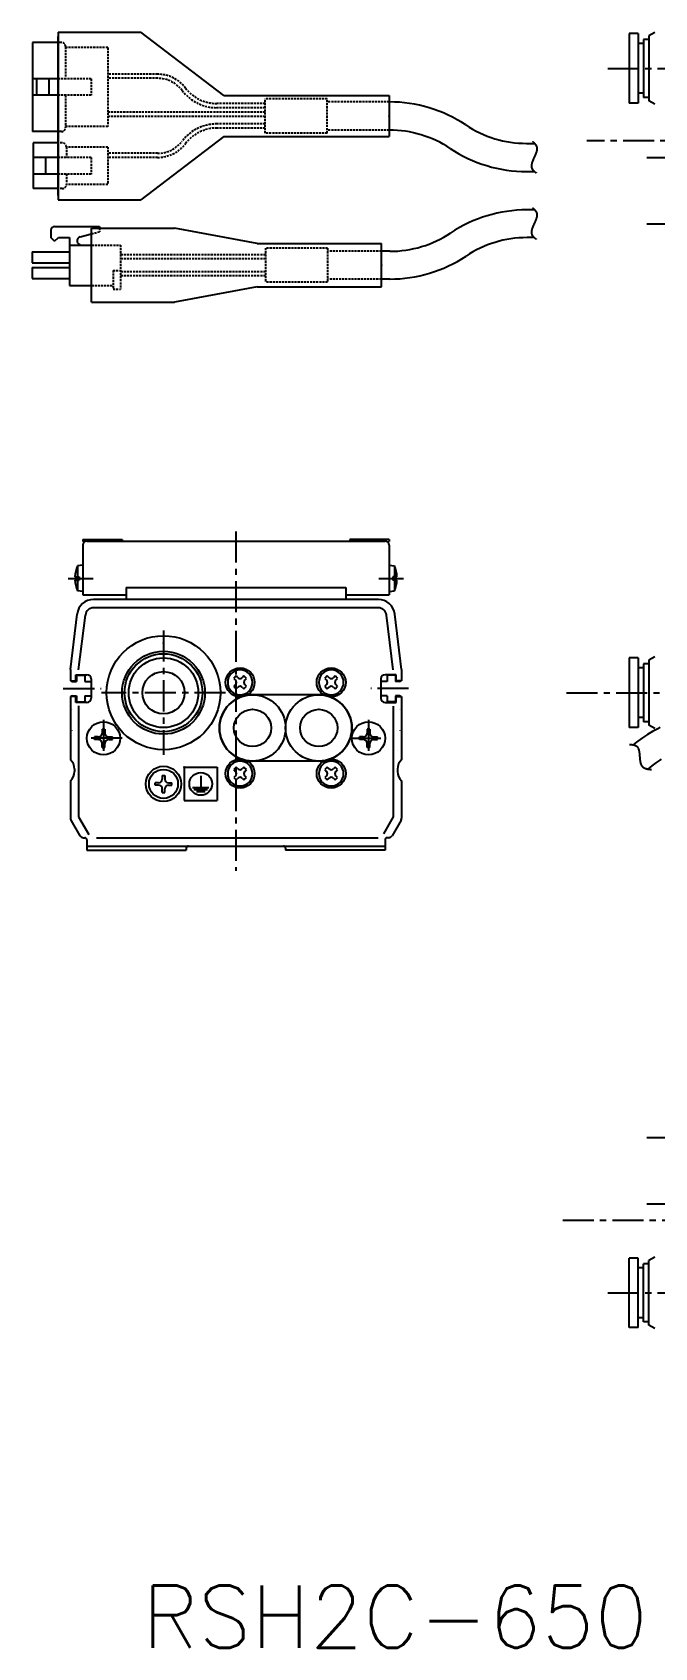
# Model space of a CAD drawing. Extents: x -609 to 549, y 145 to 558.
# Drawn here: x -608.9 to -458.6, y 145.1 to 534.9 of the extents above; entities that cross this region are included whole.
import ezdxf

# ---------------------------------------------------------------- set-up
doc = ezdxf.new("R2010")
doc.units = 0
for name, pattern in [('CENTER', [12, 7.5, -1.5, 1.5, -1.5]), ('CONTINOUS', [0]), ('DASHED', [0.75, 0.5, -0.25]), ('PHANTOM', [15, 7.5, -1.5, 1.5, -1.5, 1.5, -1.5])]:
    doc.linetypes.add(name, pattern=pattern)
doc.layers.get('0').update_dxf_attribs({"linetype": 'CONTINUOUS'})
doc.layers.add('CENTER', color=1, linetype='CENTER')
doc.styles.get("Standard").update_dxf_attribs({"font": 'txt.shx', "height": 10})

# ---------------------------------------------------------------- blocks, each defined once
blk = doc.blocks.new('DTL0003')
at = {"color": 0, "linetype": 'CONTINUOUS'}
for p, q in [((0, 0), (0, -8)), ((0, 0), (8, 0)), ((8, 0), (8, -8)), ((4, -2.07), (4, -4.87)), ((2.03, -4.87), (5.97, -4.87)), ((2.34, -5.37), (5.66, -5.37)), ((2.94, -5.87), (5.06, -5.87)), ((0, -8), (8, -8))]:
    blk.add_line(p, q, dxfattribs=at)
blk.add_circle((4, -4), 2.75, dxfattribs=at)
at = {"color": 0}
blk.add_point((0, 0), dxfattribs=at)
blk = doc.blocks.new('DTL0004')
at = {"color": 0, "linetype": 'CONTINUOUS'}
for radius in [13.75, 10, 9.4, 8.4, 5.1]:
    blk.add_circle((0, 0), radius, dxfattribs=at)
at = {"color": 0}
for p in [(0, 12), (0, 0)]:
    blk.add_point(p, dxfattribs=at)

msp = doc.modelspace()

# ---------------------------------------------------------------- linework, layer by layer
at = {"color": 0, "linetype": 'CONTINUOUS'}
for p, q in [((-602.67, 534.93), (-582.67, 534.93)), ((-602.67, 534.93), (-602.67, 494.53)), ((-562.67, 519.68), (-582.67, 534.93)), ((-602.67, 495.53), (-602.67, 533.93)), ((-562.67, 519.68), (-522.67, 519.68)), ((-522.67, 519.68), (-522.67, 509.78)), ((-562.67, 509.78), (-582.67, 494.53)), ((-562.67, 509.78), (-522.67, 509.78)), ((-602.67, 494.53), (-582.67, 494.53)), ((-594.57, 487.68), (-574.57, 487.68)), ((-594.57, 469.78), (-594.57, 487.68)), ((-554.57, 483.93), (-574.57, 487.68)), ((-554.57, 483.93), (-524.57, 483.93)), ((-524.57, 473.53), (-524.57, 483.93)), ((-554.57, 473.53), (-574.57, 469.78)), ((-554.57, 473.53), (-524.57, 473.53)), ((-594.57, 469.78), (-574.57, 469.78))]:
    msp.add_line(p, q, dxfattribs=at)
at = {"color": 7, "linetype": 'CONTINOUS'}
for p, q in [((-462.57, 534.63), (-464.77, 534.63)), ((-464.77, 534.63), (-464.77, 517.83)), ((-462.57, 534.63), (-462.57, 517.83)), ((-458.57, 534.87), (-459.97, 534.07)), ((-459.97, 534.06), (-459.97, 518.4)), ((-602.67, 532.48), (-608.87, 532.48)), ((-608.87, 532.48), (-608.87, 510.98)), ((-461.34, 532.23), (-462.57, 532.23)), ((-459.97, 533.23), (-461.28, 533.23)), ((-461.27, 533.23), (-461.27, 519.23)), ((-602.67, 523.73), (-608.87, 523.73)), ((-607.87, 523.73), (-607.87, 519.73)), ((-604.87, 523.73), (-604.87, 519.73)), ((-602.67, 519.73), (-608.87, 519.73)), ((-461.34, 520.23), (-462.57, 520.23)), ((-459.97, 519.23), (-461.28, 519.23)), ((-462.57, 517.83), (-464.77, 517.83)), ((-458.57, 517.59), (-459.97, 518.4)), ((-602.67, 510.98), (-608.87, 510.98)), ((-608.67, 508.23), (-608.67, 497.23)), ((-602.67, 508.23), (-608.67, 508.23)), ((-489.51, 508.13), (-487.6, 508.13)), ((-602.67, 504.73), (-608.67, 504.73)), ((-605.67, 504.73), (-605.67, 500.73)), ((-602.67, 500.73), (-608.67, 500.73)), ((-489.63, 501.33), (-487.58, 501.33)), ((-602.67, 497.23), (-608.67, 497.23)), ((-487.56, 492.08), (-489.41, 492.08)), ((-603.5, 488.09), (-592.7, 488.09)), ((-592.7, 488.09), (-592.7, 487.68)), ((-604.4, 487.19), (-604.4, 485.39)), ((-603.5, 484.49), (-604.4, 485.39)), ((-603.5, 484.49), (-602.6, 485.39)), ((-602.6, 485.39), (-599.9, 485.39)), ((-599.9, 485.39), (-599.9, 473.87)), ((-599.9, 483.59), (-594.57, 483.59)), ((-597.34, 485.59), (-594.57, 486.3)), ((-487.64, 485.38), (-489.41, 485.38)), ((-608.9, 481.97), (-608.9, 479.27)), ((-608.9, 481.97), (-599.9, 481.97)), ((-522.57, 482.08), (-524.57, 482.08)), ((-608.9, 479.27), (-599.9, 479.27)), ((-608.9, 478.19), (-599.9, 478.19)), ((-608.9, 478.19), (-608.9, 475.49)), ((-608.9, 475.49), (-599.9, 475.49)), ((-599.9, 473.87), (-594.57, 473.87)), ((-522.57, 475.38), (-524.57, 475.38)), ((-596.71, 412.56), (-587.21, 412.56)), ((-596.71, 412.56), (-596.71, 412.06)), ((-596.71, 411.16), (-596.71, 399.16)), ((-595.71, 412.16), (-523.71, 412.16)), ((-587.21, 412.56), (-587.21, 412.16)), ((-532.21, 412.56), (-532.21, 412.16)), ((-522.71, 412.56), (-532.21, 412.56)), ((-522.71, 412.56), (-522.71, 412.06)), ((-522.71, 411.16), (-522.71, 399.16)), ((-596.71, 406.31), (-598.01, 406.2)), ((-598.01, 406.2), (-598.01, 403.56)), ((-596.71, 406.31), (-596.71, 400.01)), ((-522.71, 406.31), (-522.71, 400.01)), ((-522.71, 406.31), (-521.41, 406.2)), ((-521.41, 406.2), (-521.41, 403.56)), ((-598.6, 403.56), (-597.61, 403.56)), ((-598.6, 402.76), (-597.61, 402.76)), ((-598.01, 402.76), (-598.01, 400.12)), ((-597.61, 403.56), (-597.61, 402.76)), ((-520.82, 403.56), (-521.81, 403.56)), ((-521.81, 403.56), (-521.81, 402.76)), ((-520.82, 402.76), (-521.81, 402.76)), ((-521.41, 402.76), (-521.41, 400.12)), ((-596.71, 400.01), (-598.01, 400.12)), ((-596.71, 399.16), (-586.21, 399.16)), ((-525.32, 398.06), (-594.1, 398.06)), ((-586.21, 400.96), (-586.21, 398.06)), ((-586.21, 400.96), (-533.21, 400.96)), ((-533.21, 400.96), (-533.21, 398.06)), ((-533.21, 399.16), (-522.71, 399.16)), ((-522.71, 400.01), (-521.41, 400.12)), ((-599.71, 381.18), (-598.07, 394.55)), ((-597.71, 381.05), (-596.08, 394.3)), ((-525.32, 396.06), (-594.1, 396.06)), ((-521.71, 381.05), (-523.34, 394.3)), ((-519.71, 381.18), (-521.35, 394.55)), ((-462.57, 383.96), (-464.77, 383.96)), ((-464.77, 383.96), (-464.77, 367.16)), ((-462.57, 383.96), (-462.57, 367.16)), ((-459.97, 382.56), (-461.28, 382.56)), ((-461.27, 382.56), (-461.27, 368.56)), ((-458.57, 384.2), (-459.97, 383.4)), ((-459.97, 383.39), (-459.97, 367.73)), ((-599.71, 381.18), (-599.71, 378.46)), ((-599.71, 378.46), (-598.41, 378.46)), ((-599.21, 378.31), (-598.21, 378.31)), ((-598.41, 378.46), (-598.41, 379.91)), ((-598.41, 379.91), (-595.71, 379.91)), ((-598.21, 379.76), (-596.21, 379.76)), ((-598.21, 379.76), (-598.21, 378.31)), ((-596.21, 379.76), (-596.21, 378.31)), ((-596.21, 378.31), (-594.71, 378.31)), ((-594.71, 378.91), (-594.71, 374.21)), ((-594.71, 378.31), (-594.71, 374.81)), ((-559.65, 379.6), (-560.25, 379)), ((-560.25, 379), (-559.83, 378.59)), ((-559.23, 379.19), (-559.65, 379.6)), ((-557.77, 379.6), (-558.18, 379.19)), ((-557.17, 379), (-557.77, 379.6)), ((-557.58, 378.59), (-557.17, 379)), ((-537.65, 379.6), (-538.25, 379)), ((-538.25, 379), (-537.83, 378.59)), ((-537.23, 379.19), (-537.65, 379.6)), ((-535.77, 379.6), (-536.18, 379.19)), ((-535.17, 379), (-535.77, 379.6)), ((-535.58, 378.59), (-535.17, 379)), ((-524.71, 378.91), (-524.71, 374.21)), ((-523.21, 378.31), (-524.71, 378.31)), ((-524.71, 378.31), (-524.71, 374.81)), ((-521.01, 379.91), (-523.71, 379.91)), ((-521.21, 379.76), (-523.21, 379.76)), ((-523.21, 379.76), (-523.21, 378.31)), ((-521.21, 379.76), (-521.21, 378.31)), ((-520.21, 378.31), (-521.21, 378.31)), ((-521.01, 378.46), (-521.01, 379.91)), ((-519.71, 378.46), (-521.01, 378.46)), ((-519.71, 381.18), (-519.71, 378.46)), ((-461.34, 381.56), (-462.57, 381.56)), ((-599.71, 374.66), (-599.71, 359.4)), ((-598.41, 374.66), (-599.71, 374.66)), ((-599.21, 374.81), (-598.21, 374.81)), ((-598.41, 373.21), (-598.41, 374.66)), ((-598.21, 374.81), (-598.21, 373.36)), ((-596.21, 374.81), (-594.71, 374.81)), ((-596.21, 374.81), (-596.21, 373.36)), ((-559.83, 377.54), (-560.25, 377.12)), ((-560.25, 377.12), (-559.65, 376.52)), ((-559.65, 376.52), (-559.23, 376.94)), ((-558.18, 376.94), (-557.77, 376.52)), ((-557.77, 376.52), (-557.17, 377.12)), ((-557.17, 377.12), (-557.58, 377.54)), ((-539.71, 375.06), (-555.71, 375.06)), ((-537.83, 377.54), (-538.25, 377.12)), ((-538.25, 377.12), (-537.65, 376.52)), ((-537.65, 376.52), (-537.23, 376.94)), ((-536.18, 376.94), (-535.77, 376.52)), ((-535.77, 376.52), (-535.17, 377.12)), ((-535.17, 377.12), (-535.58, 377.54)), ((-523.21, 374.81), (-524.71, 374.81)), ((-523.21, 374.81), (-523.21, 373.36)), ((-520.21, 374.81), (-521.21, 374.81)), ((-521.21, 374.81), (-521.21, 373.36)), ((-521.01, 373.21), (-521.01, 374.66)), ((-521.01, 374.66), (-519.71, 374.66)), ((-519.71, 374.66), (-519.71, 359.4)), ((-595.71, 373.21), (-598.41, 373.21)), ((-598.21, 373.36), (-596.21, 373.36)), ((-597.71, 372.43), (-597.71, 345.6)), ((-523.71, 373.21), (-521.01, 373.21)), ((-521.21, 373.36), (-523.21, 373.36)), ((-521.71, 372.28), (-521.71, 345.6)), ((-592.02, 366.76), (-592.02, 365.82)), ((-592.02, 366.76), (-591.39, 366.76)), ((-591.39, 366.76), (-591.39, 365.82)), ((-527.39, 366.76), (-528.02, 366.76)), ((-528.02, 366.76), (-528.02, 365.82)), ((-527.39, 366.76), (-527.39, 365.82)), ((-462.57, 367.16), (-464.77, 367.16)), ((-461.34, 369.56), (-462.57, 369.56)), ((-459.97, 368.56), (-461.28, 368.56)), ((-458.57, 366.92), (-459.97, 367.73)), ((-593.91, 364.25), (-593.91, 364.88)), ((-592.96, 364.88), (-593.91, 364.88)), ((-592.96, 364.25), (-593.91, 364.25)), ((-592.02, 362.36), (-592.02, 363.31)), ((-591.39, 362.36), (-591.39, 363.31)), ((-590.45, 364.88), (-589.51, 364.88)), ((-590.45, 364.25), (-589.51, 364.25)), ((-589.51, 364.25), (-589.51, 364.88)), ((-529.91, 364.25), (-529.91, 364.88)), ((-528.96, 364.88), (-529.91, 364.88)), ((-528.96, 364.25), (-529.91, 364.25)), ((-528.02, 362.36), (-528.02, 363.31)), ((-527.39, 362.36), (-527.39, 363.31)), ((-526.45, 364.88), (-525.51, 364.88)), ((-526.45, 364.25), (-525.51, 364.25)), ((-525.51, 364.25), (-525.51, 364.88)), ((-592.02, 362.36), (-591.39, 362.36)), ((-539.71, 359.06), (-555.71, 359.06)), ((-527.39, 362.36), (-528.02, 362.36)), ((-520.71, 361.56), (-520.71, 361.56)), ((-598.71, 357.16), (-598.71, 356.56)), ((-577.5, 355.61), (-577.5, 354.73)), ((-577.5, 355.61), (-576.92, 355.61)), ((-576.92, 355.61), (-576.92, 354.73)), ((-559.65, 357.6), (-560.25, 357)), ((-560.25, 357), (-559.83, 356.59)), ((-559.83, 355.54), (-560.25, 355.12)), ((-560.25, 355.12), (-559.65, 354.52)), ((-559.23, 357.19), (-559.65, 357.6)), ((-559.65, 354.52), (-559.23, 354.94)), ((-557.77, 357.6), (-558.18, 357.19)), ((-558.18, 354.94), (-557.77, 354.52)), ((-557.17, 357), (-557.77, 357.6)), ((-557.77, 354.52), (-557.17, 355.12)), ((-557.58, 356.59), (-557.17, 357)), ((-557.17, 355.12), (-557.58, 355.54)), ((-537.65, 357.6), (-538.25, 357)), ((-538.25, 357), (-537.83, 356.59)), ((-537.83, 355.54), (-538.25, 355.12)), ((-538.25, 355.12), (-537.65, 354.52)), ((-537.23, 357.19), (-537.65, 357.6)), ((-537.65, 354.52), (-537.23, 354.94)), ((-535.77, 357.6), (-536.18, 357.19)), ((-536.18, 354.94), (-535.77, 354.52)), ((-535.17, 357), (-535.77, 357.6)), ((-535.77, 354.52), (-535.17, 355.12)), ((-535.58, 356.59), (-535.17, 357)), ((-535.17, 355.12), (-535.58, 355.54)), ((-520.71, 357.16), (-520.71, 356.56)), ((-599.71, 354.33), (-599.71, 345.33)), ((-579.26, 353.27), (-579.26, 353.85)), ((-578.38, 353.85), (-579.26, 353.85)), ((-578.38, 353.27), (-579.26, 353.27)), ((-577.5, 351.51), (-577.5, 352.39)), ((-577.5, 351.51), (-576.92, 351.51)), ((-576.92, 351.51), (-576.92, 352.39)), ((-576.04, 353.85), (-575.16, 353.85)), ((-576.04, 353.27), (-575.16, 353.27)), ((-575.16, 353.27), (-575.16, 353.85)), ((-519.71, 354.33), (-519.71, 345.33)), ((-599.58, 344.83), (-597.4, 341.06)), ((-597.71, 345.6), (-595.26, 341.35)), ((-521.71, 345.6), (-524.09, 341.48)), ((-519.84, 344.83), (-522.02, 341.06)), ((-596.53, 340.56), (-596.21, 340.56)), ((-596.29, 340.56), (-596.21, 340.56)), ((-595.71, 340.06), (-595.71, 337.56)), ((-593.39, 340.56), (-525.39, 340.56)), ((-523.71, 340.06), (-523.71, 337.56)), ((-523.13, 340.56), (-523.21, 340.56)), ((-522.88, 340.56), (-523.21, 340.56)), ((-595.71, 338.56), (-523.71, 338.56)), ((-595.71, 337.56), (-571.71, 337.56)), ((-571.71, 338.06), (-571.71, 337.56)), ((-547.71, 338.06), (-547.71, 337.56)), ((-523.71, 337.56), (-547.71, 337.56)), ((-464.77, 222.35), (-464.77, 239.15)), ((-462.57, 239.15), (-464.77, 239.15)), ((-462.57, 222.35), (-462.57, 239.15)), ((-458.57, 239.39), (-459.97, 238.59)), ((-459.97, 222.92), (-459.97, 238.59)), ((-461.34, 236.75), (-462.57, 236.75)), ((-459.97, 237.75), (-461.28, 237.75)), ((-461.27, 223.75), (-461.27, 237.75)), ((-462.57, 222.35), (-464.77, 222.35)), ((-461.34, 224.75), (-462.57, 224.75)), ((-459.97, 223.75), (-461.28, 223.75)), ((-458.57, 222.11), (-459.97, 222.92))]:
    msp.add_line(p, q, dxfattribs=at)
at = {"color": 3, "linetype": 'DASHED'}
for p, q in [((-601.87, 532.48), (-602.67, 532.48)), ((-600.87, 531.48), (-600.87, 523.73)), ((-590.67, 531.23), (-600.87, 531.23)), ((-590.67, 531.23), (-590.67, 512.23)), ((-594.67, 523.73), (-602.67, 523.73)), ((-594.67, 523.73), (-594.67, 519.73)), ((-578.64, 524.83), (-590.67, 524.83)), ((-578.64, 523.83), (-590.67, 523.83)), ((-594.67, 519.73), (-602.67, 519.73)), ((-600.87, 519.73), (-600.87, 511.98)), ((-537.67, 518.88), (-552.67, 518.88)), ((-552.67, 510.58), (-552.67, 518.88)), ((-537.67, 510.58), (-537.67, 518.88)), ((-590.67, 515.73), (-552.67, 515.73)), ((-590.67, 514.73), (-552.67, 514.73)), ((-552.67, 517.73), (-564.32, 517.73)), ((-552.67, 516.73), (-564.32, 516.73)), ((-522.67, 518.13), (-537.67, 518.13)), ((-601.87, 510.98), (-602.67, 510.98)), ((-590.67, 512.23), (-600.87, 512.23)), ((-552.67, 512.83), (-564.32, 512.83)), ((-552.67, 511.83), (-564.32, 511.83)), ((-522.67, 511.33), (-537.67, 511.33)), ((-601.67, 508.23), (-602.67, 508.23)), ((-600.67, 507.23), (-600.67, 504.73)), ((-590.67, 507.23), (-600.67, 507.23)), ((-590.67, 507.23), (-590.67, 498.23)), ((-537.67, 510.58), (-552.67, 510.58)), ((-594.67, 504.73), (-602.67, 504.73)), ((-594.67, 504.73), (-594.67, 500.73)), ((-578.64, 505.73), (-590.67, 505.73)), ((-578.64, 504.73), (-590.67, 504.73)), ((-594.67, 500.73), (-602.67, 500.73)), ((-600.67, 500.73), (-600.67, 498.23)), ((-601.67, 497.23), (-602.67, 497.23)), ((-590.67, 498.23), (-600.67, 498.23)), ((-592.7, 487.68), (-592.7, 486.78)), ((-594.57, 486.3), (-592.7, 486.78)), ((-594.57, 483.59), (-587.57, 483.59)), ((-587.57, 483.59), (-587.57, 472.97)), ((-552.57, 481.23), (-587.57, 481.23)), ((-552.57, 480.23), (-587.57, 480.23)), ((-552.57, 482.83), (-552.57, 474.63)), ((-537.57, 482.83), (-552.57, 482.83)), ((-537.57, 482.83), (-537.57, 474.63)), ((-524.57, 482.08), (-537.57, 482.08)), ((-589.37, 477.47), (-587.57, 477.47)), ((-589.37, 477.47), (-589.37, 472.97)), ((-587.57, 477.23), (-552.57, 477.23)), ((-587.57, 476.23), (-552.57, 476.23)), ((-594.57, 473.87), (-589.37, 473.87)), ((-589.37, 472.97), (-587.57, 472.97)), ((-537.57, 474.63), (-552.57, 474.63)), ((-524.57, 475.38), (-537.57, 475.38))]:
    msp.add_line(p, q, dxfattribs=at)
at = {"color": 7}
for points in [[(-488.02, 508.55, 0), (-487.99, 508.52, 0), (-487.96, 508.49, 0), (-487.93, 508.46, 0), (-487.9, 508.43, 0), (-487.86, 508.39, 0), (-487.83, 508.36, 0), (-487.8, 508.33, 0), (-487.77, 508.3, 0), (-487.73, 508.27, 0), (-487.7, 508.24, 0), (-487.67, 508.2, 0), (-487.64, 508.17, 0), (-487.61, 508.14, 0), (-487.58, 508.11, 0), (-487.55, 508.07, 0), (-487.52, 508.04, 0), (-487.49, 508, 0), (-487.46, 507.97, 0), (-487.43, 507.93, 0), (-487.4, 507.9, 0), (-487.38, 507.87, 0), (-487.35, 507.83, 0), (-487.33, 507.79, 0), (-487.3, 507.76, 0), (-487.28, 507.72, 0), (-487.25, 507.69, 0), (-487.23, 507.65, 0), (-487.21, 507.61, 0), (-487.19, 507.57, 0), (-487.17, 507.54, 0), (-487.16, 507.5, 0), (-487.14, 507.46, 0), (-487.12, 507.42, 0), (-487.11, 507.38, 0), (-487.1, 507.35, 0), (-487.08, 507.31, 0), (-487.07, 507.27, 0), (-487.06, 507.23, 0), (-487.06, 507.19, 0), (-487.05, 507.15, 0), (-487.04, 507.11, 0), (-487.04, 507.07, 0), (-487.03, 507.02, 0), (-487.03, 506.98, 0), (-487.02, 506.94, 0), (-487.02, 506.9, 0), (-487.02, 506.86, 0), (-487.02, 506.82, 0), (-487.02, 506.78, 0), (-487.02, 506.73, 0), (-487.03, 506.69, 0), (-487.03, 506.65, 0), (-487.04, 506.61, 0), (-487.04, 506.56, 0), (-487.05, 506.52, 0), (-487.05, 506.48, 0), (-487.06, 506.43, 0), (-487.07, 506.39, 0), (-487.08, 506.35, 0), (-487.09, 506.3, 0), (-487.1, 506.26, 0), (-487.11, 506.21, 0), (-487.12, 506.17, 0), (-487.13, 506.12, 0), (-487.15, 506.08, 0), (-487.16, 506.04, 0), (-487.17, 505.99, 0), (-487.19, 505.95, 0), (-487.2, 505.9, 0), (-487.22, 505.86, 0), (-487.23, 505.81, 0), (-487.25, 505.77, 0), (-487.27, 505.72, 0), (-487.28, 505.68, 0), (-487.3, 505.63, 0), (-487.32, 505.58, 0), (-487.34, 505.54, 0), (-487.36, 505.49, 0), (-487.37, 505.45, 0), (-487.39, 505.4, 0), (-487.41, 505.36, 0), (-487.43, 505.31, 0), (-487.45, 505.26, 0), (-487.47, 505.22, 0), (-487.49, 505.17, 0), (-487.51, 505.12, 0), (-487.53, 505.08, 0), (-487.56, 505.03, 0), (-487.58, 504.99, 0), (-487.6, 504.94, 0), (-487.62, 504.89, 0), (-487.64, 504.85, 0), (-487.66, 504.8, 0), (-487.68, 504.76, 0), (-487.7, 504.71, 0), (-487.72, 504.66, 0), (-487.75, 504.62, 0), (-487.77, 504.57, 0), (-487.79, 504.53, 0), (-487.81, 504.48, 0), (-487.83, 504.43, 0), (-487.85, 504.39, 0), (-487.87, 504.34, 0), (-487.89, 504.3, 0), (-487.91, 504.25, 0), (-487.93, 504.2, 0), (-487.95, 504.16, 0), (-487.97, 504.11, 0), (-487.99, 504.07, 0), (-488.01, 504.02, 0), (-488.03, 503.98, 0), (-488.05, 503.93, 0), (-488.06, 503.89, 0), (-488.08, 503.84, 0), (-488.1, 503.8, 0), (-488.12, 503.75, 0), (-488.13, 503.71, 0), (-488.15, 503.67, 0), (-488.17, 503.62, 0), (-488.18, 503.58, 0), (-488.19, 503.53, 0), (-488.21, 503.49, 0), (-488.22, 503.44, 0), (-488.24, 503.4, 0), (-488.25, 503.36, 0), (-488.26, 503.31, 0), (-488.27, 503.27, 0), (-488.28, 503.23, 0), (-488.29, 503.19, 0), (-488.3, 503.14, 0), (-488.31, 503.1, 0), (-488.32, 503.06, 0), (-488.32, 503.02, 0), (-488.33, 502.97, 0), (-488.34, 502.93, 0), (-488.34, 502.89, 0), (-488.35, 502.85, 0), (-488.35, 502.81, 0), (-488.35, 502.77, 0), (-488.35, 502.73, 0), (-488.35, 502.69, 0), (-488.35, 502.65, 0), (-488.35, 502.61, 0), (-488.35, 502.57, 0), (-488.35, 502.53, 0), (-488.34, 502.49, 0), (-488.34, 502.45, 0), (-488.33, 502.41, 0), (-488.32, 502.37, 0), (-488.32, 502.33, 0), (-488.31, 502.3, 0), (-488.3, 502.26, 0), (-488.29, 502.22, 0), (-488.27, 502.18, 0), (-488.26, 502.15, 0), (-488.25, 502.11, 0), (-488.23, 502.07, 0), (-488.21, 502.04, 0), (-488.19, 502, 0), (-488.17, 501.97, 0), (-488.15, 501.93, 0), (-488.13, 501.9, 0), (-488.11, 501.87, 0), (-488.08, 501.83, 0), (-488.06, 501.8, 0), (-488.03, 501.76, 0), (-488, 501.73, 0), (-487.98, 501.7, 0), (-487.95, 501.67, 0), (-487.92, 501.63, 0), (-487.89, 501.6, 0), (-487.86, 501.57, 0), (-487.82, 501.54, 0), (-487.79, 501.51, 0), (-487.76, 501.48, 0), (-487.72, 501.45, 0), (-487.69, 501.42, 0), (-487.65, 501.39, 0), (-487.62, 501.36, 0), (-487.58, 501.33, 0), (-487.55, 501.3, 0), (-487.51, 501.28, 0), (-487.48, 501.25, 0), (-487.44, 501.22, 0), (-487.4, 501.19, 0), (-487.37, 501.17, 0), (-487.33, 501.14, 0), (-487.29, 501.11, 0), (-487.26, 501.09, 0), (-487.22, 501.06, 0), (-487.19, 501.04, 0)], [(-488.02, 492.55, 0), (-487.99, 492.52, 0), (-487.96, 492.49, 0), (-487.93, 492.46, 0), (-487.9, 492.43, 0), (-487.86, 492.39, 0), (-487.83, 492.36, 0), (-487.8, 492.33, 0), (-487.77, 492.3, 0), (-487.73, 492.27, 0), (-487.7, 492.24, 0), (-487.67, 492.2, 0), (-487.64, 492.17, 0), (-487.61, 492.14, 0), (-487.58, 492.11, 0), (-487.55, 492.07, 0), (-487.52, 492.04, 0), (-487.49, 492, 0), (-487.46, 491.97, 0), (-487.43, 491.94, 0), (-487.4, 491.9, 0), (-487.38, 491.87, 0), (-487.35, 491.83, 0), (-487.33, 491.79, 0), (-487.3, 491.76, 0), (-487.28, 491.72, 0), (-487.25, 491.69, 0), (-487.23, 491.65, 0), (-487.21, 491.61, 0), (-487.19, 491.57, 0), (-487.17, 491.54, 0), (-487.16, 491.5, 0), (-487.14, 491.46, 0), (-487.12, 491.42, 0), (-487.11, 491.38, 0), (-487.1, 491.35, 0), (-487.08, 491.31, 0), (-487.07, 491.27, 0), (-487.06, 491.23, 0), (-487.06, 491.19, 0), (-487.05, 491.15, 0), (-487.04, 491.11, 0), (-487.04, 491.07, 0), (-487.03, 491.02, 0), (-487.03, 490.98, 0), (-487.02, 490.94, 0), (-487.02, 490.9, 0), (-487.02, 490.86, 0), (-487.02, 490.82, 0), (-487.02, 490.78, 0), (-487.02, 490.73, 0), (-487.03, 490.69, 0), (-487.03, 490.65, 0), (-487.04, 490.61, 0), (-487.04, 490.56, 0), (-487.05, 490.52, 0), (-487.05, 490.48, 0), (-487.06, 490.43, 0), (-487.07, 490.39, 0), (-487.08, 490.35, 0), (-487.09, 490.3, 0), (-487.1, 490.26, 0), (-487.11, 490.21, 0), (-487.12, 490.17, 0), (-487.13, 490.12, 0), (-487.15, 490.08, 0), (-487.16, 490.04, 0), (-487.17, 489.99, 0), (-487.19, 489.95, 0), (-487.2, 489.9, 0), (-487.22, 489.86, 0), (-487.23, 489.81, 0), (-487.25, 489.77, 0), (-487.27, 489.72, 0), (-487.28, 489.67, 0), (-487.3, 489.63, 0), (-487.32, 489.58, 0), (-487.34, 489.54, 0), (-487.36, 489.49, 0), (-487.37, 489.45, 0), (-487.39, 489.4, 0), (-487.41, 489.36, 0), (-487.43, 489.31, 0), (-487.45, 489.26, 0), (-487.47, 489.22, 0), (-487.49, 489.17, 0), (-487.51, 489.12, 0), (-487.53, 489.08, 0), (-487.56, 489.03, 0), (-487.58, 488.99, 0), (-487.6, 488.94, 0), (-487.62, 488.89, 0), (-487.64, 488.85, 0), (-487.66, 488.8, 0), (-487.68, 488.76, 0), (-487.7, 488.71, 0), (-487.72, 488.66, 0), (-487.75, 488.62, 0), (-487.77, 488.57, 0), (-487.79, 488.53, 0), (-487.81, 488.48, 0), (-487.83, 488.43, 0), (-487.85, 488.39, 0), (-487.87, 488.34, 0), (-487.89, 488.3, 0), (-487.91, 488.25, 0), (-487.93, 488.2, 0), (-487.95, 488.16, 0), (-487.97, 488.11, 0), (-487.99, 488.07, 0), (-488.01, 488.02, 0), (-488.03, 487.98, 0), (-488.05, 487.93, 0), (-488.06, 487.89, 0), (-488.08, 487.84, 0), (-488.1, 487.8, 0), (-488.12, 487.75, 0), (-488.13, 487.71, 0), (-488.15, 487.67, 0), (-488.17, 487.62, 0), (-488.18, 487.58, 0), (-488.19, 487.53, 0), (-488.21, 487.49, 0), (-488.22, 487.44, 0), (-488.24, 487.4, 0), (-488.25, 487.36, 0), (-488.26, 487.31, 0), (-488.27, 487.27, 0), (-488.28, 487.23, 0), (-488.29, 487.19, 0), (-488.3, 487.14, 0), (-488.31, 487.1, 0), (-488.32, 487.06, 0), (-488.32, 487.02, 0), (-488.33, 486.97, 0), (-488.34, 486.93, 0), (-488.34, 486.89, 0), (-488.35, 486.85, 0), (-488.35, 486.81, 0), (-488.35, 486.77, 0), (-488.35, 486.73, 0), (-488.35, 486.69, 0), (-488.35, 486.65, 0), (-488.35, 486.61, 0), (-488.35, 486.57, 0), (-488.35, 486.53, 0), (-488.34, 486.49, 0), (-488.34, 486.45, 0), (-488.33, 486.41, 0), (-488.32, 486.37, 0), (-488.32, 486.33, 0), (-488.31, 486.3, 0), (-488.3, 486.26, 0), (-488.29, 486.22, 0), (-488.27, 486.18, 0), (-488.26, 486.15, 0), (-488.25, 486.11, 0), (-488.23, 486.07, 0), (-488.21, 486.04, 0), (-488.19, 486, 0), (-488.17, 485.97, 0), (-488.15, 485.93, 0), (-488.13, 485.9, 0), (-488.11, 485.86, 0), (-488.08, 485.83, 0), (-488.06, 485.8, 0), (-488.03, 485.76, 0), (-488, 485.73, 0), (-487.98, 485.7, 0), (-487.95, 485.67, 0), (-487.92, 485.63, 0), (-487.89, 485.6, 0), (-487.86, 485.57, 0), (-487.82, 485.54, 0), (-487.79, 485.51, 0), (-487.76, 485.48, 0), (-487.72, 485.45, 0), (-487.69, 485.42, 0), (-487.65, 485.39, 0), (-487.62, 485.36, 0), (-487.58, 485.33, 0), (-487.55, 485.3, 0), (-487.51, 485.28, 0), (-487.48, 485.25, 0), (-487.44, 485.22, 0), (-487.4, 485.19, 0), (-487.37, 485.17, 0), (-487.33, 485.14, 0), (-487.29, 485.11, 0), (-487.26, 485.09, 0), (-487.22, 485.06, 0), (-487.19, 485.04, 0)], [(-464.67, 363.06, 0), (-464.62, 363.06, 0), (-464.57, 363.05, 0), (-464.52, 363.05, 0), (-464.47, 363.05, 0), (-464.42, 363.05, 0), (-464.37, 363.05, 0), (-464.32, 363.05, 0), (-464.27, 363.05, 0), (-464.22, 363.04, 0), (-464.17, 363.04, 0), (-464.12, 363.04, 0), (-464.07, 363.03, 0), (-464.02, 363.03, 0), (-463.97, 363.02, 0), (-463.92, 363.01, 0), (-463.87, 363.01, 0), (-463.82, 363, 0), (-463.77, 362.99, 0), (-463.72, 362.99, 0), (-463.68, 362.98, 0), (-463.63, 362.97, 0), (-463.58, 362.95, 0), (-463.53, 362.94, 0), (-463.49, 362.93, 0), (-463.44, 362.92, 0), (-463.4, 362.9, 0), (-463.35, 362.89, 0), (-463.31, 362.87, 0), (-463.27, 362.86, 0), (-463.23, 362.84, 0), (-463.19, 362.82, 0), (-463.15, 362.8, 0), (-463.11, 362.78, 0), (-463.07, 362.75, 0), (-463.03, 362.73, 0), (-463, 362.71, 0), (-462.97, 362.68, 0), (-462.93, 362.65, 0), (-462.9, 362.63, 0), (-462.87, 362.6, 0), (-462.84, 362.57, 0), (-462.81, 362.54, 0), (-462.79, 362.5, 0), (-462.76, 362.47, 0), (-462.73, 362.44, 0), (-462.71, 362.4, 0), (-462.68, 362.37, 0), (-462.66, 362.33, 0), (-462.64, 362.3, 0), (-462.62, 362.26, 0), (-462.6, 362.22, 0), (-462.58, 362.18, 0), (-462.56, 362.14, 0), (-462.54, 362.1, 0), (-462.52, 362.06, 0), (-462.5, 362.01, 0), (-462.49, 361.97, 0), (-462.47, 361.93, 0), (-462.46, 361.88, 0), (-462.44, 361.84, 0), (-462.43, 361.79, 0), (-462.42, 361.75, 0), (-462.4, 361.7, 0), (-462.39, 361.65, 0), (-462.38, 361.6, 0), (-462.37, 361.55, 0), (-462.36, 361.5, 0), (-462.35, 361.45, 0), (-462.34, 361.4, 0), (-462.33, 361.35, 0), (-462.32, 361.3, 0), (-462.32, 361.25, 0), (-462.31, 361.2, 0), (-462.3, 361.15, 0), (-462.29, 361.1, 0), (-462.29, 361.04, 0), (-462.28, 360.99, 0), (-462.27, 360.94, 0), (-462.27, 360.88, 0), (-462.26, 360.83, 0), (-462.26, 360.77, 0), (-462.25, 360.72, 0), (-462.25, 360.66, 0), (-462.24, 360.61, 0), (-462.24, 360.55, 0), (-462.23, 360.5, 0), (-462.23, 360.44, 0), (-462.23, 360.39, 0), (-462.22, 360.33, 0), (-462.22, 360.28, 0), (-462.21, 360.22, 0), (-462.21, 360.17, 0), (-462.2, 360.11, 0), (-462.2, 360.05, 0), (-462.2, 360, 0), (-462.19, 359.94, 0), (-462.19, 359.89, 0), (-462.18, 359.83, 0), (-462.18, 359.78, 0), (-462.17, 359.72, 0), (-462.17, 359.67, 0), (-462.16, 359.61, 0), (-462.16, 359.56, 0), (-462.15, 359.5, 0), (-462.15, 359.45, 0), (-462.14, 359.39, 0), (-462.13, 359.34, 0), (-462.13, 359.28, 0), (-462.12, 359.23, 0), (-462.11, 359.18, 0), (-462.11, 359.12, 0), (-462.1, 359.07, 0), (-462.09, 359.02, 0), (-462.08, 358.97, 0), (-462.07, 358.92, 0), (-462.06, 358.87, 0), (-462.05, 358.81, 0), (-462.04, 358.76, 0), (-462.03, 358.72, 0), (-462.02, 358.67, 0), (-462, 358.62, 0), (-461.99, 358.57, 0), (-461.98, 358.52, 0), (-461.96, 358.48, 0), (-461.95, 358.43, 0), (-461.93, 358.38, 0), (-461.92, 358.34, 0), (-461.9, 358.29, 0), (-461.88, 358.25, 0), (-461.86, 358.21, 0), (-461.85, 358.17, 0), (-461.82, 358.12, 0), (-461.8, 358.08, 0), (-461.78, 358.04, 0), (-461.76, 358, 0), (-461.74, 357.96, 0), (-461.71, 357.93, 0), (-461.69, 357.89, 0), (-461.66, 357.85, 0), (-461.64, 357.82, 0), (-461.61, 357.78, 0), (-461.58, 357.75, 0), (-461.55, 357.72, 0), (-461.52, 357.69, 0), (-461.49, 357.66, 0), (-461.45, 357.63, 0), (-461.42, 357.6, 0), (-461.39, 357.57, 0), (-461.35, 357.54, 0), (-461.31, 357.52, 0), (-461.28, 357.49, 0), (-461.24, 357.47, 0), (-461.2, 357.45, 0), (-461.16, 357.43, 0), (-461.12, 357.4, 0), (-461.07, 357.38, 0), (-461.03, 357.36, 0), (-460.99, 357.35, 0), (-460.94, 357.33, 0), (-460.9, 357.31, 0), (-460.85, 357.29, 0), (-460.81, 357.28, 0), (-460.76, 357.26, 0), (-460.71, 357.25, 0), (-460.67, 357.24, 0), (-460.62, 357.22, 0), (-460.57, 357.21, 0), (-460.52, 357.2, 0), (-460.47, 357.19, 0), (-460.43, 357.18, 0), (-460.37, 357.17, 0), (-460.33, 357.16, 0), (-460.28, 357.15, 0), (-460.23, 357.14, 0), (-460.18, 357.13, 0), (-460.12, 357.12, 0), (-460.07, 357.12, 0), (-460.02, 357.11, 0), (-459.97, 357.1, 0), (-459.92, 357.1, 0), (-459.87, 357.09, 0), (-459.82, 357.09, 0), (-459.77, 357.08, 0), (-459.72, 357.08, 0), (-459.67, 357.07, 0), (-459.62, 357.07, 0), (-459.57, 357.06, 0), (-459.52, 357.06, 0), (-459.48, 357.06, 0), (-459.43, 357.05, 0), (-459.38, 357.05, 0)]]:
    msp.add_polyline3d(points, dxfattribs=at)
at = {"color": 7, "linetype": 'CONTINOUS'}
for centre, radius in [((-558.71, 378.06), 3.5), ((-536.71, 378.06), 3.5), ((-555.71, 367.06), 8), ((-539.71, 367.06), 8), ((-555.71, 367.06), 4.5), ((-539.71, 367.06), 4.5), ((-591.71, 364.56), 4), ((-527.71, 364.56), 4), ((-558.71, 356.06), 3.5), ((-536.71, 356.06), 3.5), ((-577.21, 353.56), 4.25), ((-577.21, 353.56), 3.5)]:
    msp.add_circle(centre, radius, dxfattribs=at)
at = {"color": 3, "linetype": 'DASHED'}
for centre, radius, start, end in [((-601.87, 531.48), 1, 0.0017, 90.0017), ((-578.64, 516.33), 8.5, 37.2706, 90.0017), ((-578.64, 516.33), 7.5, 37.2706, 90.0017), ((-564.32, 527.23), 10.5, 217.2706, 270.0017), ((-564.32, 527.23), 9.5, 217.2706, 270.0017), ((-601.87, 511.98), 1, 270.0017, 0.0017), ((-564.32, 502.33), 10.5, 90.0017, 142.7329), ((-564.32, 502.33), 9.5, 90.0017, 142.7329), ((-601.67, 507.23), 1, 0.0017, 90.0017), ((-578.64, 513.23), 7.5, 270.0017, 322.7329), ((-578.64, 513.23), 8.5, 270.0017, 322.7329), ((-601.67, 498.23), 1, 270.0017, 0.0017)]:
    msp.add_arc(centre, radius, start, end, dxfattribs=at)
at = {"color": 7, "linetype": 'CONTINOUS'}
for centre, radius, start, end in [((-522.67, 484.73), 33.4, 56.4452, 90.0009), ((-522.67, 484.73), 26.6, 56.4452, 90.0009), ((-489.51, 534.73), 26.6, 236.4452, 270), ((-489.51, 534.73), 33.4, 236.4452, 270), ((-489.41, 458.73), 33.35, 90, 123.5569), ((-603.5, 487.19), 0.9, 90, 180), ((-597.09, 484.61), 1.01, 104.3814, 270), ((-522.57, 508.73), 26.65, 269.9994, 303.5569), ((-489.41, 458.73), 26.65, 90, 123.5569), ((-522.57, 508.73), 33.35, 269.9994, 303.5569), ((-595.71, 411.16), 1, 90, 180), ((-523.71, 411.16), 1, 0, 90), ((-590.63, 403.16), 7.98, 157.6435, 177.1277), ((-528.79, 403.16), 7.98, 2.8723, 22.3565), ((-590.63, 403.16), 7.98, 182.8723, 202.3565), ((-528.79, 403.16), 7.98, 337.6435, 357.1277), ((-594.1, 394.06), 4, 90, 173), ((-525.32, 394.06), 4, 7, 90), ((-594.1, 394.06), 2, 90, 173), ((-525.32, 394.06), 2, 7, 90), ((-599.21, 378.81), 0.5, 224.427, 270), ((-595.71, 378.91), 1, 0, 90), ((-558.71, 378.06), 3, 0, 359.9997), ((-560.36, 378.06), 0.742, 315.0001, 45), ((-558.71, 379.71), 0.742, 225.0001, 315), ((-557.06, 378.06), 0.742, 135.0001, 225), ((-536.71, 378.06), 3, 0, 359.9997), ((-538.36, 378.06), 0.742, 315.0001, 45), ((-536.71, 379.71), 0.742, 225.0001, 315), ((-535.06, 378.06), 0.742, 135.0001, 225), ((-523.71, 378.91), 1, 90, 180), ((-520.21, 378.81), 0.5, 270, 315.573), ((-599.21, 374.31), 0.5, 90, 135.573), ((-555.71, 367.06), 8, 90, 270), ((-558.71, 376.41), 0.742, 45, 135), ((-539.71, 367.06), 8, 270, 90), ((-536.71, 376.41), 0.742, 45, 135), ((-520.21, 374.31), 0.5, 44.427, 90), ((-601.02, 370.32), 2, 32.645, 34.0104), ((-595.71, 374.21), 1, 270, 0), ((-523.71, 374.21), 1, 180, 270), ((-518.39, 370.32), 2, 145.9896, 147.355), ((-601.02, 365.32), 2, 32.645, 34.0104), ((-601.02, 365.32), 2, 32.645, 34.0104), ((-518.39, 365.32), 2, 145.9896, 147.355), ((-518.39, 365.32), 2, 145.9896, 147.355), ((-592.96, 365.82), 0.94, 270, 0), ((-592.96, 363.31), 0.94, 0, 90.0001), ((-590.45, 365.82), 0.94, 180, 270), ((-590.45, 363.31), 0.94, 90, 180), ((-528.96, 365.82), 0.94, 270, 0), ((-528.96, 363.31), 0.94, 360, 90), ((-526.45, 365.82), 0.94, 180, 270), ((-526.45, 363.31), 0.94, 89.9999, 180), ((-601.71, 357.16), 3, 359.2063, 48.1897), ((-558.71, 356.06), 3, 0, 359.9997), ((-536.71, 356.06), 3, 0, 359.9997), ((-517.71, 357.16), 3, 131.8103, 180.7937), ((-601.71, 356.56), 3, 311.8103, 360), ((-560.36, 356.06), 0.742, 315.0001, 45), ((-558.71, 357.71), 0.742, 225.0001, 315), ((-558.71, 354.41), 0.742, 45, 135), ((-557.06, 356.06), 0.742, 135.0001, 225), ((-538.36, 356.06), 0.742, 315.0001, 45), ((-536.71, 357.71), 0.742, 225.0001, 315), ((-536.71, 354.41), 0.742, 45, 135), ((-535.06, 356.06), 0.742, 135.0001, 225), ((-517.71, 356.56), 3, 180, 228.1897), ((-578.38, 354.73), 0.876, 270, 0), ((-578.38, 352.39), 0.876, 0, 90.0001), ((-576.04, 354.73), 0.876, 180, 270), ((-576.04, 352.39), 0.876, 90, 180), ((-598.71, 345.33), 1, 180, 210), ((-520.71, 345.33), 1, 330, 0), ((-596.53, 341.56), 1, 210, 270), ((-596.21, 340.06), 0.5, 0, 90), ((-523.21, 340.06), 0.5, 90, 180), ((-522.88, 341.56), 1, 270, 330), ((-571.21, 338.06), 0.5, 90, 180), ((-548.21, 338.06), 0.5, 0, 90)]:
    msp.add_arc(centre, radius, start, end, dxfattribs=at)
at = {"color": 3, "linetype": 'PHANTOM'}
for radius, end in [(33.4, 129.047), (26.6, 130.9943)]:
    msp.add_arc((-442.77, 337.06), radius, 90, end, dxfattribs=at)
at = {"color": 0}
for p in [(-522.67, 514.73), (-524.57, 478.73), (-524.57, 478.73)]:
    msp.add_point(p, dxfattribs=at)
at = {"layer": 'CENTER', "color": 1, "linetype": 'CENTER'}
for p, q in [((-469.88, 526.23), (-434.77, 526.23)), ((549.28, 508.73), (-474.96, 508.73)), ((-460.47, 504.73), (-435.83, 504.73)), ((-460.47, 488.73), (-435.83, 488.73)), ((-559.71, 414.48), (-559.71, 332.56)), ((-600.21, 403.16), (-594.21, 403.16)), ((-525.21, 403.16), (-519.21, 403.16)), ((-577.21, 390.56), (-577.21, 360.56)), ((-601.41, 376.56), (-592.27, 376.56)), ((-562.21, 375.56), (-592.21, 375.56)), ((-518.01, 376.56), (-527.15, 376.56)), ((-479.9, 375.56), (-434.77, 375.56)), ((-591.71, 369.06), (-591.71, 360.06)), ((-527.71, 369.06), (-527.71, 360.06)), ((-587.21, 364.56), (-596.21, 364.56)), ((-532.21, 364.56), (-523.21, 364.56)), ((-460.47, 268.25), (-435.83, 268.25)), ((-460.47, 252.25), (-435.83, 252.25)), ((-480.8, 248.25), (545.16, 248.25)), ((-469.88, 230.75), (-434.77, 230.75))]:
    msp.add_line(p, q, dxfattribs=at)

# ---------------------------------------------------------------- block references
at = {"color": 7, "zscale": 2}
for name, p in [('DTL0004', (-577.21, 375.56)), ('DTL0003', (-572.21, 357.56))]:
    msp.add_blockref(name, p, dxfattribs=at)

# ---------------------------------------------------------------- texts
msp.add_text('RSH2C-650', height=15).set_placement((-582.37, 145.12))

doc.saveas('drawing.dxf')
